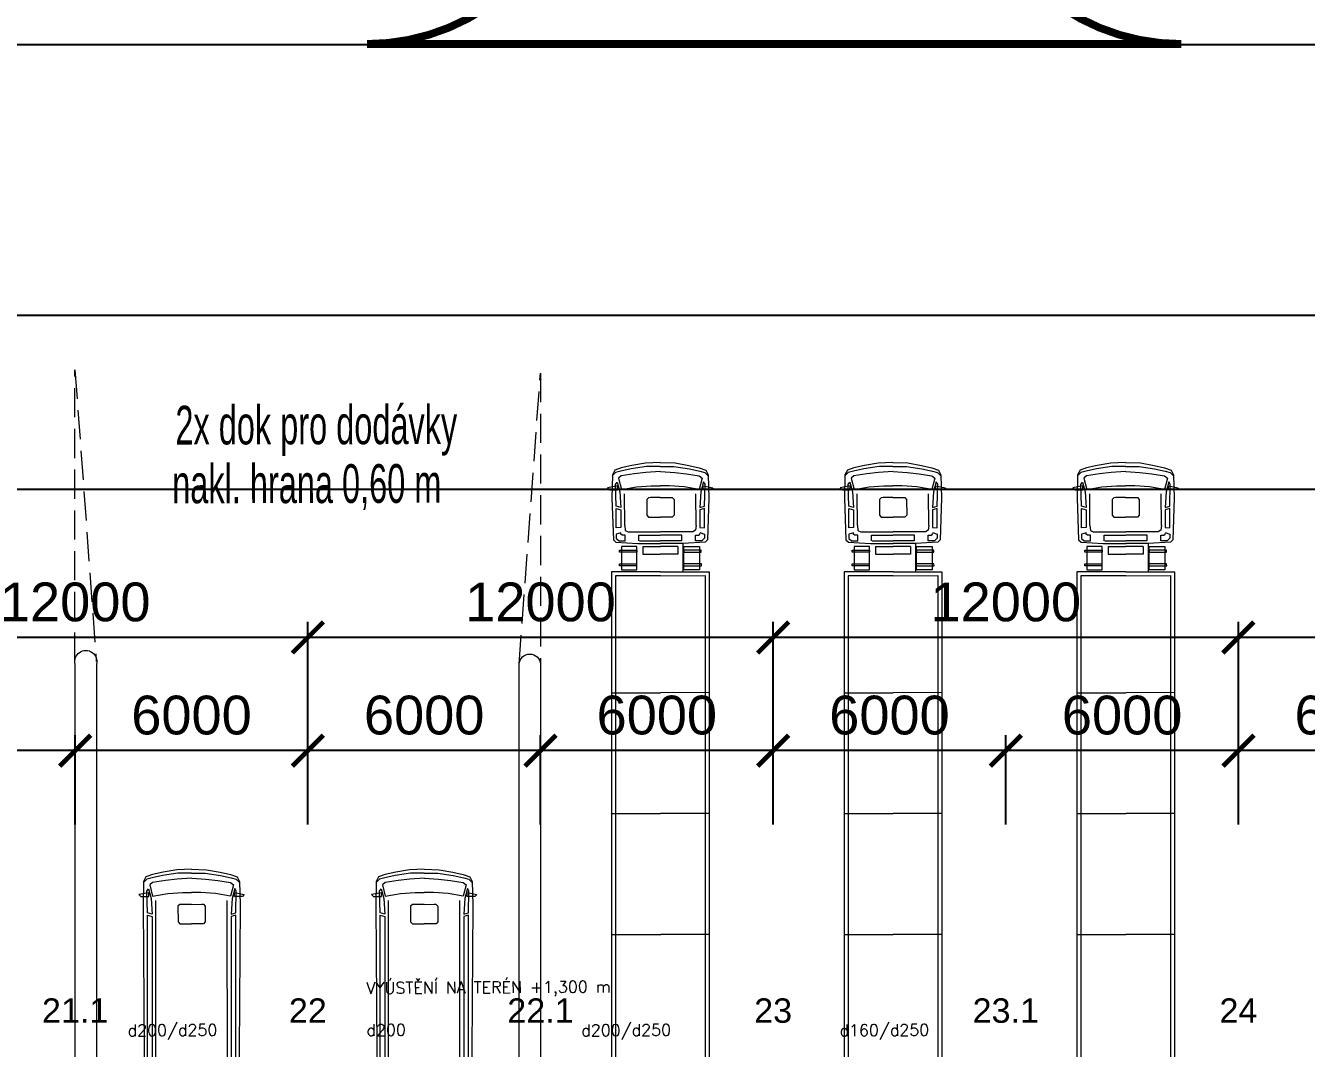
# Model space of a CAD drawing. Header units: millimetres. Extents: x 325046 to 1268204, y 1875583 to 2761998.
# Drawn here: x 950800 to 983831, y 2593452 to 2619836 of the extents above; entities that cross this region are included whole.
import ezdxf
from ezdxf.enums import TextEntityAlignment as Align

# ---------------------------------------------------------------- set-up
doc = ezdxf.new("R2010")
doc.units = ezdxf.units.MM
doc.header["$LTSCALE"] = 100
doc.header["$PDMODE"] = 65
for name, pattern in [('Carkovana', [0.21, 0.15, -0.06]), ('CONTINOUS', [0]), ('SO02_F11anp01$0${ Leader Line}', [0])]:
    doc.linetypes.add(name, pattern=pattern)
for name, color, linetype, lineweight, true_color in [('Auta', 252, 'Continuous', 5, 0x696969), ('Komunikace - obrys - 1.etapa', 7, 'Continuous', 15, 0x901be4), ('Komunikace - obrys - páteřní', 7, 'Continuous', 25, 0xd91268), ('Korabek-bezp_vtoky_text', 7, 'CONTINOUS', 0, 0x6b50af), ('Korabek-text', 7, 'Continuous', 0, 0x7a7a7a), ('Korabek-trasy', 7, 'Continuous', 30, 0x7478c3), ('Parkování - členění - 2. etapa', 7, 'Continuous', 9, 0x4f4fb0)]:
    doc.layers.add(name, color=color, linetype=linetype, lineweight=lineweight, true_color=true_color)
doc.layers.add('Kóty osové', color=5, linetype='Continuous')
doc.layers.add('Popis - dílčí', color=5, linetype='Continuous')
doc.layers.add('Popis OS', color=7, linetype='Continuous', true_color=0xbd0a5d)
doc.styles.add('ARIL-TENKÝ', font='arial.ttf')
doc.styles.add('ROMANS', font='romans.shx', dxfattribs={"width": 0.8})
doc.styles.add('ROZPISKA', font='arial.ttf', dxfattribs={"width": 0.6})
doc.dimstyles.new('400', dxfattribs={"dimscale": 400, "dimtxt": 2.5, "dimasz": 2, "dimexe": 1, "dimexo": 12, "dimgap": 1, "dimtad": 1, "dimdec": 0, "dimzin": 0, "dimdsep": 46, "dimtxsty": 'ARIL-TENKÝ', "dimblk": 'ARCHTICK', "dimcen": 4, "dimdle": 1, "dimclrd": 256, "dimclre": 256, "dimclrt": 7, "dimadec": 0, "dimazin": 0, "dimtfac": 1, "dimtdec": 0, "dimtix": 1, "dimtofl": 0, "dimtmove": 0, "dimatfit": 0, "dimldrblk": 'OBLIQUE', "dimfxl": 1, "dimtolj": 1, "dimtzin": 0, "dimlwd": -1, "dimlwe": -1, "dimarcsym": 0})

# ---------------------------------------------------------------- blocks, each defined once
blk = doc.blocks.new('_ARCHTICK')
at = {"color": 0, "linetype": 'ByBlock', "const_width": 0.15}
blk.add_lwpolyline([(-0.5, -0.5), (0.5, 0.5)], dxfattribs=at)
blk = doc.blocks.new('*D192')
at = {"layer": 'Defpoints', "color": 0, "transparency": 16777216}
for p in [(982079, 2601134), (982079, 2594432), (988079, 2594432)]:
    blk.add_point(p, dxfattribs=at)
at = {"layer": 'Kóty osové', "transparency": 16777216}
for p, q in [((982079, 2599232), (982079, 2601534)), ((988079, 2599232), (988079, 2601534)), ((988479, 2601134), (981679, 2601134))]:
    blk.add_line(p, q, dxfattribs=at)
at = {"layer": 'Kóty osové', "transparency": 16777216, "xscale": 800, "yscale": 800, "zscale": 800, "rotation": 180}
blk.add_blockref('_ARCHTICK', (982079, 2601134), dxfattribs=at)
at = {"layer": 'Kóty osové', "transparency": 16777216, "xscale": 800, "yscale": 800, "zscale": 800}
blk.add_blockref('_ARCHTICK', (988079, 2601134), dxfattribs=at)
at = {"layer": 'Kóty osové', "color": 7, "transparency": 16777216, "insert": (985079, 2602044), "char_height": 1000, "attachment_point": 5, "style": 'ARIL-TENKÝ'}
blk.add_mtext('\\A1;6000', dxfattribs=at)
blk = doc.blocks.new('_Oblique')
at = {"color": 0, "lineweight": -2}
blk.add_line((-0.5, -0.5), (0.5, 0.5), dxfattribs=at)
blk = doc.blocks.new('*D193')
at = {"layer": 'Defpoints', "color": 0, "transparency": 16777216}
for p in [(976079, 2601134), (976079, 2594432), (982079, 2594432)]:
    blk.add_point(p, dxfattribs=at)
at = {"layer": 'Kóty osové', "transparency": 16777216}
for p, q in [((976079, 2599232), (976079, 2601534)), ((982079, 2599232), (982079, 2601534)), ((982479, 2601134), (975679, 2601134))]:
    blk.add_line(p, q, dxfattribs=at)
at = {"layer": 'Kóty osové', "transparency": 16777216, "xscale": 800, "yscale": 800, "zscale": 800, "rotation": 180}
blk.add_blockref('_ARCHTICK', (976079, 2601134), dxfattribs=at)
at = {"layer": 'Kóty osové', "transparency": 16777216, "xscale": 800, "yscale": 800, "zscale": 800}
blk.add_blockref('_ARCHTICK', (982079, 2601134), dxfattribs=at)
at = {"layer": 'Kóty osové', "color": 7, "transparency": 16777216, "insert": (979079, 2602044), "char_height": 1000, "attachment_point": 5, "style": 'ARIL-TENKÝ'}
blk.add_mtext('\\A1;6000', dxfattribs=at)
blk = doc.blocks.new('*D194')
at = {"layer": 'Defpoints', "color": 0, "transparency": 16777216}
for p in [(970079, 2601134), (970079, 2594432), (976079, 2594432)]:
    blk.add_point(p, dxfattribs=at)
at = {"layer": 'Kóty osové', "transparency": 16777216}
for p, q in [((970079, 2599232), (970079, 2601534)), ((976079, 2599232), (976079, 2601534)), ((976479, 2601134), (969679, 2601134))]:
    blk.add_line(p, q, dxfattribs=at)
at = {"layer": 'Kóty osové', "transparency": 16777216, "xscale": 800, "yscale": 800, "zscale": 800, "rotation": 180}
blk.add_blockref('_ARCHTICK', (970079, 2601134), dxfattribs=at)
at = {"layer": 'Kóty osové', "transparency": 16777216, "xscale": 800, "yscale": 800, "zscale": 800}
blk.add_blockref('_ARCHTICK', (976079, 2601134), dxfattribs=at)
at = {"layer": 'Kóty osové', "color": 7, "transparency": 16777216, "insert": (973079, 2602044), "char_height": 1000, "attachment_point": 5, "style": 'ARIL-TENKÝ'}
blk.add_mtext('\\A1;6000', dxfattribs=at)
blk = doc.blocks.new('*D195')
at = {"layer": 'Defpoints', "color": 0, "transparency": 16777216}
for p in [(964079, 2601134), (964079, 2594432), (970079, 2594432)]:
    blk.add_point(p, dxfattribs=at)
at = {"layer": 'Kóty osové', "transparency": 16777216}
for p, q in [((964079, 2599232), (964079, 2601534)), ((970079, 2599232), (970079, 2601534)), ((970479, 2601134), (963679, 2601134))]:
    blk.add_line(p, q, dxfattribs=at)
at = {"layer": 'Kóty osové', "transparency": 16777216, "xscale": 800, "yscale": 800, "zscale": 800, "rotation": 180}
blk.add_blockref('_ARCHTICK', (964079, 2601134), dxfattribs=at)
at = {"layer": 'Kóty osové', "transparency": 16777216, "xscale": 800, "yscale": 800, "zscale": 800}
blk.add_blockref('_ARCHTICK', (970079, 2601134), dxfattribs=at)
at = {"layer": 'Kóty osové', "color": 7, "transparency": 16777216, "insert": (967079, 2602044), "char_height": 1000, "attachment_point": 5, "style": 'ARIL-TENKÝ'}
blk.add_mtext('\\A1;6000', dxfattribs=at)
blk = doc.blocks.new('*D196')
at = {"layer": 'Defpoints', "color": 0, "transparency": 16777216}
for p in [(958079, 2601134), (958079, 2594432), (964079, 2594432)]:
    blk.add_point(p, dxfattribs=at)
at = {"layer": 'Kóty osové', "transparency": 16777216}
for p, q in [((958079, 2599232), (958079, 2601534)), ((964079, 2599232), (964079, 2601534)), ((964479, 2601134), (957679, 2601134))]:
    blk.add_line(p, q, dxfattribs=at)
at = {"layer": 'Kóty osové', "transparency": 16777216, "xscale": 800, "yscale": 800, "zscale": 800, "rotation": 180}
blk.add_blockref('_ARCHTICK', (958079, 2601134), dxfattribs=at)
at = {"layer": 'Kóty osové', "transparency": 16777216, "xscale": 800, "yscale": 800, "zscale": 800}
blk.add_blockref('_ARCHTICK', (964079, 2601134), dxfattribs=at)
at = {"layer": 'Kóty osové', "color": 7, "transparency": 16777216, "insert": (961079, 2602044), "char_height": 1000, "attachment_point": 5, "style": 'ARIL-TENKÝ'}
blk.add_mtext('\\A1;6000', dxfattribs=at)
blk = doc.blocks.new('*D197')
at = {"layer": 'Defpoints', "color": 0, "transparency": 16777216}
for p in [(952079, 2601134), (952079, 2594432), (958079, 2594432)]:
    blk.add_point(p, dxfattribs=at)
at = {"layer": 'Kóty osové', "transparency": 16777216}
for p, q in [((952079, 2599232), (952079, 2601534)), ((958079, 2599232), (958079, 2601534)), ((958479, 2601134), (951679, 2601134))]:
    blk.add_line(p, q, dxfattribs=at)
at = {"layer": 'Kóty osové', "transparency": 16777216, "xscale": 800, "yscale": 800, "zscale": 800, "rotation": 180}
blk.add_blockref('_ARCHTICK', (952079, 2601134), dxfattribs=at)
at = {"layer": 'Kóty osové', "transparency": 16777216, "xscale": 800, "yscale": 800, "zscale": 800}
blk.add_blockref('_ARCHTICK', (958079, 2601134), dxfattribs=at)
at = {"layer": 'Kóty osové', "color": 7, "transparency": 16777216, "insert": (955079, 2602044), "char_height": 1000, "attachment_point": 5, "style": 'ARIL-TENKÝ'}
blk.add_mtext('\\A1;6000', dxfattribs=at)
blk = doc.blocks.new('*D198')
at = {"layer": 'Defpoints', "color": 0, "transparency": 16777216}
for p in [(946079, 2601134), (946079, 2594432), (952079, 2594432)]:
    blk.add_point(p, dxfattribs=at)
at = {"layer": 'Kóty osové', "transparency": 16777216}
for p, q in [((946079, 2599232), (946079, 2601534)), ((952079, 2599232), (952079, 2601534)), ((952479, 2601134), (945679, 2601134))]:
    blk.add_line(p, q, dxfattribs=at)
at = {"layer": 'Kóty osové', "transparency": 16777216, "xscale": 800, "yscale": 800, "zscale": 800, "rotation": 180}
blk.add_blockref('_ARCHTICK', (946079, 2601134), dxfattribs=at)
at = {"layer": 'Kóty osové', "transparency": 16777216, "xscale": 800, "yscale": 800, "zscale": 800}
blk.add_blockref('_ARCHTICK', (952079, 2601134), dxfattribs=at)
at = {"layer": 'Kóty osové', "color": 7, "transparency": 16777216, "insert": (949079, 2602044), "char_height": 1000, "attachment_point": 5, "style": 'ARIL-TENKÝ'}
blk.add_mtext('\\A1;6000', dxfattribs=at)
blk = doc.blocks.new('*D220')
at = {"layer": 'Defpoints', "color": 0, "transparency": 16777216}
for p in [(946079, 2604052), (958079, 2599232), (946079, 2594552)]:
    blk.add_point(p, dxfattribs=at)
at = {"layer": 'Kóty osové', "transparency": 16777216}
for p, q in [((946079, 2599352), (946079, 2604452)), ((958079, 2604032), (958079, 2604452)), ((958479, 2604052), (945679, 2604052))]:
    blk.add_line(p, q, dxfattribs=at)
at = {"layer": 'Kóty osové', "transparency": 16777216, "xscale": 800, "yscale": 800, "zscale": 800, "rotation": 180}
blk.add_blockref('_ARCHTICK', (946079, 2604052), dxfattribs=at)
at = {"layer": 'Kóty osové', "transparency": 16777216, "xscale": 800, "yscale": 800, "zscale": 800}
blk.add_blockref('_ARCHTICK', (958079, 2604052), dxfattribs=at)
at = {"layer": 'Kóty osové', "color": 7, "transparency": 16777216, "insert": (952079, 2604963), "char_height": 1000, "attachment_point": 5, "style": 'ARIL-TENKÝ'}
blk.add_mtext('\\A1;12000', dxfattribs=at)
blk = doc.blocks.new('*D221')
at = {"layer": 'Defpoints', "color": 0, "transparency": 16777216}
for p in [(958079, 2604052), (970079, 2599232), (958079, 2594552)]:
    blk.add_point(p, dxfattribs=at)
at = {"layer": 'Kóty osové', "transparency": 16777216}
for p, q in [((958079, 2599352), (958079, 2604452)), ((970079, 2604032), (970079, 2604452)), ((970479, 2604052), (957679, 2604052))]:
    blk.add_line(p, q, dxfattribs=at)
at = {"layer": 'Kóty osové', "transparency": 16777216, "xscale": 800, "yscale": 800, "zscale": 800, "rotation": 180}
blk.add_blockref('_ARCHTICK', (958079, 2604052), dxfattribs=at)
at = {"layer": 'Kóty osové', "transparency": 16777216, "xscale": 800, "yscale": 800, "zscale": 800}
blk.add_blockref('_ARCHTICK', (970079, 2604052), dxfattribs=at)
at = {"layer": 'Kóty osové', "color": 7, "transparency": 16777216, "insert": (964079, 2604963), "char_height": 1000, "attachment_point": 5, "style": 'ARIL-TENKÝ'}
blk.add_mtext('\\A1;12000', dxfattribs=at)
blk = doc.blocks.new('*D222')
at = {"layer": 'Defpoints', "color": 0, "transparency": 16777216}
for p in [(970079, 2604052), (982079, 2599232), (970079, 2594552)]:
    blk.add_point(p, dxfattribs=at)
at = {"layer": 'Kóty osové', "transparency": 16777216}
for p, q in [((970079, 2599352), (970079, 2604452)), ((982079, 2604032), (982079, 2604452)), ((982479, 2604052), (969679, 2604052))]:
    blk.add_line(p, q, dxfattribs=at)
at = {"layer": 'Kóty osové', "transparency": 16777216, "xscale": 800, "yscale": 800, "zscale": 800, "rotation": 180}
blk.add_blockref('_ARCHTICK', (970079, 2604052), dxfattribs=at)
at = {"layer": 'Kóty osové', "transparency": 16777216, "xscale": 800, "yscale": 800, "zscale": 800}
blk.add_blockref('_ARCHTICK', (982079, 2604052), dxfattribs=at)
at = {"layer": 'Kóty osové', "color": 7, "transparency": 16777216, "insert": (976079, 2604963), "char_height": 1000, "attachment_point": 5, "style": 'ARIL-TENKÝ'}
blk.add_mtext('\\A1;12000', dxfattribs=at)
blk = doc.blocks.new('*D223')
at = {"layer": 'Defpoints', "color": 0, "transparency": 16777216}
for p in [(982079, 2604052), (994079, 2599232), (982079, 2594552)]:
    blk.add_point(p, dxfattribs=at)
at = {"layer": 'Kóty osové', "transparency": 16777216}
for p, q in [((982079, 2599352), (982079, 2604452)), ((994079, 2604032), (994079, 2604452)), ((994479, 2604052), (981679, 2604052))]:
    blk.add_line(p, q, dxfattribs=at)
at = {"layer": 'Kóty osové', "transparency": 16777216, "xscale": 800, "yscale": 800, "zscale": 800, "rotation": 180}
blk.add_blockref('_ARCHTICK', (982079, 2604052), dxfattribs=at)
at = {"layer": 'Kóty osové', "transparency": 16777216, "xscale": 800, "yscale": 800, "zscale": 800}
blk.add_blockref('_ARCHTICK', (994079, 2604052), dxfattribs=at)
at = {"layer": 'Kóty osové', "color": 7, "transparency": 16777216, "insert": (988079, 2604963), "char_height": 1000, "attachment_point": 5, "style": 'ARIL-TENKÝ'}
blk.add_mtext('\\A1;12000', dxfattribs=at)
blk = doc.blocks.new('A$C73023567')
at = {"layer": 'Korabek-bezp_vtoky_text', "style": 'ROMANS'}
for s, p in [('VYÚSTĚNÍ NA TERÉN +1,300 m', (253786.9, 128962.1)), ('d200', (253786.9, 127878.9))]:
    blk.add_text(s, height=300, rotation=0.3474, dxfattribs=at).set_placement(p, align=Align.MIDDLE_LEFT)
at = {"layer": 'Korabek-text', "style": 'ROMANS'}
for s, p in [('d200/d250', (247627.1, 127870.2)), ('d200/d250', (259327.1, 127870.2)), ('d160/d250', (265987, 127870.2))]:
    blk.add_text(s, height=300, rotation=0.3474, dxfattribs=at).set_placement(p, align=Align.MIDDLE_LEFT)
blk = doc.blocks.new('A$C5F711971')
at = {"layer": 'Auta'}
for p, q in [((3.321, 15.004), (3.487, 15.807)), ((5.123, 14.632), (5.289, 15.436)), ((3.128, 14.495), (3.006, 13.903)), ((3.049, 14.357), (3.059, 14.406)), ((3.492, 14.265), (3.049, 14.357)), ((3.059, 14.406), (3.502, 14.315)), ((3.522, 14.413), (3.128, 14.495)), ((3.401, 13.822), (3.522, 14.413)), ((3.56, 14.482), (3.415, 13.774)), ((3.502, 14.315), (3.492, 14.265)), ((3.67, 14.383), (3.63, 14.186)), ((3.67, 14.383), (4.114, 14.291)), ((4.557, 14.2), (4.114, 14.291)), ((2.977, 14.012), (2.988, 14.061)), ((3.421, 13.921), (2.977, 14.012)), ((2.988, 14.061), (3.431, 13.97)), ((3.006, 13.903), (3.401, 13.822)), ((3.63, 14.186), (4.073, 14.094)), ((4.517, 14.003), (4.073, 14.094)), ((4.557, 14.2), (4.517, 14.003)), ((4.583, 13.578), (4.705, 14.17)), ((4.685, 14.071), (4.674, 14.022)), ((4.674, 14.022), (5.118, 13.93)), ((5.128, 13.98), (4.685, 14.071)), ((4.705, 14.17), (5.099, 14.088)), ((5.099, 14.088), (4.977, 13.497)), ((5.118, 13.93), (5.128, 13.98)), ((4.977, 13.497), (4.583, 13.578)), ((4.603, 13.677), (5.047, 13.586)), ((5.057, 13.635), (4.614, 13.726)), ((5.047, 13.586), (5.057, 13.635)), ((2.12, 10.85), (3.352, 10.596)), ((4.584, 10.342), (3.352, 10.596)), ((1.491, 7.795), (2.723, 7.541)), ((3.955, 7.287), (2.723, 7.541)), ((0.861, 4.74), (2.093, 4.486)), ((3.325, 4.233), (2.093, 4.486))]:
    blk.add_line(p, q, dxfattribs=at)
for points in [[(4.55, 16.41), (4.174, 16.476), (3.814, 16.487), (3.538, 16.482), (3.358, 16.456), (3.274, 16.349), (3.141, 15.765), (2.96, 14.704), (3.007, 14.631), (3.563, 14.479), (4.128, 14.363)], [(4.53, 16.312), (4.185, 16.383), (3.785, 16.406), (3.509, 16.4), (3.37, 16.392), (3.269, 16.325)], [(4.501, 16.184), (4.136, 16.234), (3.83, 16.259), (3.496, 16.278), (3.412, 16.233), (3.425, 15.931), (3.823, 15.924), (4.199, 15.871), (4.429, 15.824)], [(4.55, 16.41), (4.922, 16.321), (5.257, 16.19), (5.508, 16.076), (5.663, 15.981), (5.698, 15.849), (5.59, 15.26), (5.336, 14.214), (5.264, 14.166), (4.694, 14.246), (4.128, 14.363)], [(4.53, 16.312), (4.875, 16.241), (5.252, 16.104), (5.503, 15.99), (5.627, 15.927), (5.694, 15.825)], [(3.344, 16.042), (3.088, 16.044), (3.127, 15.984), (3.324, 15.944), (3.344, 16.042)], [(3.357, 16.145), (3.377, 15.878), (3.319, 15.478), (3.207, 15.539), (3.308, 16.092), (3.357, 16.145)], [(4.506, 16.182), (4.861, 16.084), (5.153, 15.987), (5.466, 15.872), (5.526, 15.798), (5.394, 15.525), (5.026, 15.676), (4.66, 15.776), (4.429, 15.824)], [(4.368, 15.523), (4.121, 15.574), (4.072, 15.584), (4.012, 15.545), (3.931, 15.151), (3.97, 15.091), (4.02, 15.081), (4.266, 15.031)], [(5.542, 15.694), (5.418, 15.458), (5.313, 15.068), (5.44, 15.079), (5.565, 15.627), (5.542, 15.694)], [(5.512, 15.596), (5.749, 15.496), (5.689, 15.456), (5.492, 15.497), (5.512, 15.596)], [(3.194, 15.479), (3.307, 15.418), (3.216, 14.975), (3.093, 14.988), (3.194, 15.479)], [(4.368, 15.523), (4.614, 15.473), (4.663, 15.462), (4.702, 15.403), (4.621, 15.009), (4.562, 14.97), (4.512, 14.98), (4.266, 15.031)], [(3.321, 15.004), (3.308, 14.881), (3.373, 14.831), (4.19, 14.662)], [(5.428, 15.019), (5.3, 15.008), (5.209, 14.565), (5.326, 14.528), (5.428, 15.019)], [(3.188, 14.844), (3.061, 14.832), (3.039, 14.725), (3.099, 14.65), (3.158, 14.638), (3.254, 14.618), (3.284, 14.762), (3.212, 14.776), (3.181, 14.808), (3.183, 14.82)], [(3.601, 14.546), (3.631, 14.69), (4.17, 14.579)], [(3.613, 14.544), (4.143, 14.435)], [(4.685, 14.323), (4.715, 14.467), (4.176, 14.578)], [(5.123, 14.632), (5.086, 14.515), (5.007, 14.494), (4.19, 14.662)], [(4.673, 14.326), (4.143, 14.435)], [(5.182, 14.433), (5.294, 14.372), (5.272, 14.265), (5.188, 14.219), (5.128, 14.232), (5.032, 14.252), (5.062, 14.395), (5.134, 14.38), (5.175, 14.397), (5.177, 14.409)], [(3.982, 13.651), (2.75, 13.905), (0, 0.508), (1.232, 0.254)], [(3.961, 13.552), (2.828, 13.786), (0.119, 0.586), (1.252, 0.352)], [(3.982, 13.651), (5.213, 13.397), (2.464, 0), (1.232, 0.254)], [(3.961, 13.552), (5.095, 13.319), (2.385, 0.119), (1.252, 0.352)]]:
    blk.add_lwpolyline(points, dxfattribs=at)
blk = doc.blocks.new('A$C419B216D')
at = {"layer": 'Auta'}
for p, q in [((439, 464), (438, 5234)), ((2279, 466), (2278, 5236))]:
    blk.add_line(p, q, dxfattribs=at)
for points in [[(1358, 6040), (976, 6028), (621, 5966), (352, 5905), (181, 5844), (120, 5721), (108, 5122), (146, 97), (207, 36), (782, 0), (1359, 0)], [(1358, 6040), (1740, 6028), (2094, 5968), (2363, 5907), (2535, 5846), (2596, 5723), (2608, 5124), (2573, 99), (2512, 38), (1937, 1), (1359, 0)], [(1358, 5939), (1006, 5939), (609, 5881), (340, 5819), (206, 5783), (120, 5697)], [(1355, 5808), (988, 5783), (683, 5746), (353, 5697), (279, 5636), (353, 5343), (744, 5416), (1123, 5441), (1358, 5441)], [(1358, 5939), (1710, 5940), (2107, 5882), (2376, 5821), (2510, 5784), (2596, 5699)], [(1361, 5808), (1728, 5784), (2033, 5747), (2364, 5699), (2437, 5638), (2364, 5344), (1973, 5417), (1594, 5441), (1358, 5441)], [(251, 5435), (0, 5385), (50, 5335), (252, 5335), (251, 5435)], [(243, 5538), (316, 5281), (341, 4878), (219, 4915), (206, 5477), (243, 5538)], [(2474, 5540), (2401, 5283), (2376, 4880), (2499, 4916), (2510, 5479), (2474, 5540)], [(2465, 5437), (2717, 5387), (2666, 5337), (2465, 5336), (2465, 5437)], [(1358, 5134), (1107, 5134), (1057, 5134), (1006, 5084), (1007, 4681), (1057, 4631), (1107, 4631), (1359, 4631)], [(1358, 5134), (1610, 5135), (1660, 5135), (1711, 5084), (1711, 4682), (1661, 4632), (1610, 4632), (1359, 4631)], [(219, 4853), (341, 4817), (341, 415), (219, 403), (219, 4853)], [(2499, 4855), (2376, 4818), (2377, 417), (2499, 405), (2499, 4855)], [(439, 464), (451, 342), (525, 305), (1359, 306)], [(2279, 466), (2267, 343), (2193, 307), (1359, 306)], [(341, 281), (219, 244), (219, 134), (293, 73), (354, 73), (452, 73), (452, 220), (378, 220), (341, 244), (341, 256)], [(806, 73), (806, 220), (1356, 221)], [(818, 73), (1359, 74)], [(1900, 74), (1359, 74)], [(1912, 74), (1912, 221), (1362, 221)], [(2377, 282), (2499, 246), (2499, 136), (2426, 75), (2365, 75), (2267, 74), (2267, 221), (2340, 221), (2377, 246), (2377, 258)]]:
    blk.add_lwpolyline(points, dxfattribs=at)
blk = doc.blocks.new('*D1556')
at = {"layer": 'Defpoints', "color": 0, "transparency": 16777216}
for p in [(705684, 2607866), (705684, 2591363), (1078474, 2591363)]:
    blk.add_point(p, dxfattribs=at)
at = {"layer": 'Kóty osové', "transparency": 16777216}
for p, q in [((705684, 2596163), (705684, 2608266)), ((1078474, 2596163), (1078474, 2608266)), ((1078874, 2607866), (705284, 2607866))]:
    blk.add_line(p, q, dxfattribs=at)
at = {"layer": 'Kóty osové', "transparency": 16777216, "xscale": 800, "yscale": 800, "zscale": 800, "rotation": 180}
blk.add_blockref('_ARCHTICK', (705684, 2607866), dxfattribs=at)
at = {"layer": 'Kóty osové', "transparency": 16777216, "xscale": 800, "yscale": 800, "zscale": 800}
blk.add_blockref('_ARCHTICK', (1078474, 2607866), dxfattribs=at)
at = {"layer": 'Kóty osové', "color": 7, "transparency": 16777216, "insert": (892079, 2608777), "char_height": 1000, "attachment_point": 5, "style": 'ARIL-TENKÝ'}
blk.add_mtext('\\A1;372790', dxfattribs=at)

msp = doc.modelspace()

# ---------------------------------------------------------------- linework, layer by layer
at = {"layer": 'Komunikace - obrys - 1.etapa', "const_width": 50}
msp.add_lwpolyline([(683105.6, 2424627.7, -0.409908), (701103.7, 2442362.7), (756229.3, 2442362.7, 0.1823104), (779342.4, 2451080, -0.3771817), (799815.1, 2451079.1, 0.1851001), (823594.2, 2442320.1), (995603.3, 2442362.7), (995601.3, 2449363.8), (830802.7, 2449363.2, -0.1831268), (804292.9, 2459409.4, 0.3789644), (775131.9, 2459409.3, -0.1831263), (748622.2, 2449362.9), (701103.7, 2449362.7, -0.4142146), (683103.7, 2467362.7), (683287.9, 2588698.6, -0.4137746), (706988.3, 2612362.6), (1097273.7, 2612362.7), (1097273.8, 2619345.1), (706104.2, 2619344.9, 0.414219), (676103.7, 2589344.9), (676103.7, 2424627.7)], format="xyb", dxfattribs=at)
at = {"layer": 'Komunikace - obrys - páteřní', "const_width": 200}
msp.add_lwpolyline([(706651.1, 2650362.7, -0.0339534), (705775.5, 2643640.4, -0.1230105), (700189.6, 2631842.2, -0.097027), (691580.2, 2623785.4, -0.0078047), (680451.9, 2617984.9, -0.073117), (753604.4, 2630571.5), (753604.4, 2630571.5), (758737.9, 2630324.9), (815669.8, 2630359.7, -0.9677443), (815678.7, 2619361.4), (836678.7, 2619358.7, -0.9962388), (836644.1, 2630362.6), (959603.7, 2630362.7, -0.999999), (959603.6, 2619362.7), (980603.6, 2619362.7, -1), (980603.6, 2630362.7), (1086985.3, 2630362.7, -0.0522306)], format="xyb", dxfattribs=at)
at = {"layer": 'Parkování - členění - 2. etapa', "linetype": 'Carkovana', "ltscale": 50}
for points in [[(952073.9, 2603431.4), (952073.9, 2610959.7), (952623.9, 2603431.4)], [(963528.2, 2603362.7), (964078.2, 2610870.6), (964078.2, 2603362.7)]]:
    msp.add_lwpolyline(points, dxfattribs=at)
at = {"layer": 'Parkování - členění - 2. etapa'}
for points in [[(952078.7, 2591362.7), (952078.2, 2603362.7, -1.2872633), (952628.2, 2603362.7), (952628.7, 2591362.7), (952078.7, 2591362.7)], [(963528.7, 2591362.7), (963528.2, 2603362.7, -0.9544085), (964078.2, 2603362.7), (964078.7, 2591362.7), (963528.7, 2591362.7)]]:
    msp.add_lwpolyline(points, format="xyb", dxfattribs=at)

# ---------------------------------------------------------------- block references
at = {"layer": 'Auta', "xscale": -1000, "yscale": 1000, "zscale": 1000, "rotation": 348.400572998724}
for p in [(968326.7, 2591575.1), (974326.7, 2591575.1), (980326.7, 2591575.1)]:
    msp.add_blockref('A$C5F711971', p, dxfattribs=at)
at = {"layer": 'Auta'}
for p in [(953723.7, 2592033.9), (959723.7, 2592033.9)]:
    msp.add_blockref('A$C419B216D', p, dxfattribs=at)
at = {"layer": 'Korabek-trasy', "linetype": 'SO02_F11anp01$0${ Leader Line}'}
msp.add_blockref('A$C73023567', (705803.7, 2466047.2), dxfattribs=at)

# ---------------------------------------------------------------- texts
at = {"layer": 'Popis - dílčí', "style": 'ROZPISKA', "width": 0.6}
for s, p in [('2x dok pro dodávky', (954664.5, 2609029.8)), ('nakl. hrana 0,60 m', (954582, 2607514))]:
    msp.add_text(s, height=1000, rotation=0.1087, dxfattribs=at).set_placement(p)
at = {"layer": 'Popis OS', "linetype": 'ByBlock', "style": 'ARIL-TENKÝ'}
for s, p in [('21.1', (952078.7, 2594427.7)), ('22', (958078.7, 2594427.7)), ('22.1', (964078.7, 2594427.7)), ('23', (970078.7, 2594427.7)), ('23.1', (976078.7, 2594427.7)), ('24', (982078.7, 2594427.7))]:
    msp.add_text(s, height=630, dxfattribs=at).set_placement(p, align=Align.MIDDLE_CENTER)

# ---------------------------------------------------------------- dimensions: what is measured, and where the dimension line sits
at = {"layer": 'Kóty osové'}
for base, p1, p2, picture, middle in [((705683.7, 2607865.8), (1078473.7, 2591362.7), (705683.7, 2591362.7), '*D1556', (892078.7, 2608776.8)), ((946078.7, 2604052.4), (958078.7, 2599231.5), (946078.7, 2594551.5), '*D220', (952078.7, 2604963)), ((958078.7, 2604052.4), (970078.7, 2599231.5), (958078.7, 2594551.5), '*D221', (964078.7, 2604963)), ((970078.7, 2604052.4), (982078.7, 2599231.5), (970078.7, 2594551.5), '*D222', (976078.7, 2604963)), ((982078.7, 2604052.4), (994078.7, 2599231.5), (982078.7, 2594551.5), '*D223', (988078.7, 2604963)), ((946078.7, 2601133.6), (952078.7, 2594431.5), (946078.7, 2594431.5), '*D198', (949078.7, 2602044.2)), ((952078.7, 2601133.6), (958078.7, 2594431.5), (952078.7, 2594431.5), '*D197', (955078.7, 2602044.2)), ((958078.7, 2601133.6), (964078.7, 2594431.5), (958078.7, 2594431.5), '*D196', (961078.7, 2602044.2)), ((964078.7, 2601133.6), (970078.7, 2594431.5), (964078.7, 2594431.5), '*D195', (967078.7, 2602044.2)), ((970078.7, 2601133.6), (976078.7, 2594431.5), (970078.7, 2594431.5), '*D194', (973078.7, 2602044.2)), ((976078.7, 2601133.6), (982078.7, 2594431.5), (976078.7, 2594431.5), '*D193', (979078.7, 2602044.2)), ((982078.7, 2601133.6), (988078.7, 2594431.5), (982078.7, 2594431.5), '*D192', (985078.7, 2602044.2))]:
    dim = msp.add_linear_dim(base=base, p1=p1, p2=p2, dimstyle='400', override={"dimtmove": 1}, dxfattribs=at)
    dim.commit()
    dim.dimension.update_dxf_attribs({"geometry": picture, "text_midpoint": middle})

doc.saveas('drawing.dxf')
